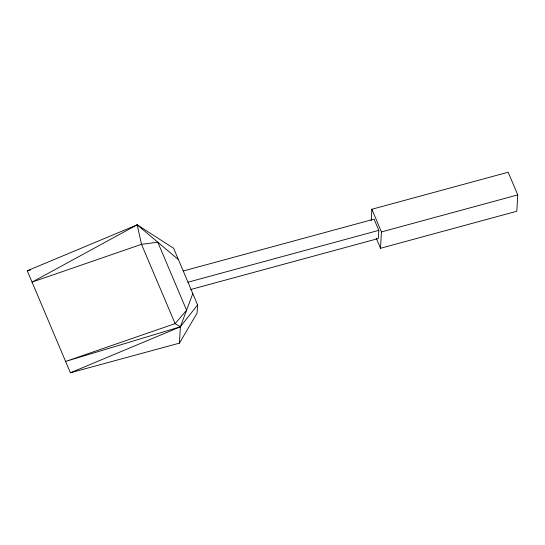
<?xml version="1.0" encoding="UTF-8"?>
<svg xmlns="http://www.w3.org/2000/svg" width="545" height="545" viewBox="0 0 545 545"><rect width="100%" height="100%" fill="white"/><g stroke="black" fill="none" stroke-linecap="round" stroke-linejoin="round"><path stroke-width="0.82" d="M179.428 343.146L197.113 313.062L197.583 304.887L173.637 248.282L137.17 224.812L27.25 270.776L70.4 372.773L179.428 343.146L180.375 326.796L192.801 293.585M371.2 220.711L371.86 209.266L508.158 172.227L517.75 194.892L516.81 211.242L380.505 248.282L376.207 238.117M183.249 271.001L374.074 219.145L378.816 230.351L378.339 238.526L190.791 289.49M380.505 248.282L381.445 231.932L371.86 209.266M197.583 304.887L180.375 326.796L70.4 372.773M137.17 224.812L32.046 282.106L141.509 244.317L157.805 242.225L186.574 310.221L175.109 323.641L65.604 361.444L180.375 326.796L175.109 323.641L141.509 244.317L137.17 224.812L178.44 259.638M27.25 270.776L30.527 269.884M187.991 282.208L378.816 230.351M381.445 231.932L517.75 194.892"/></g></svg>
